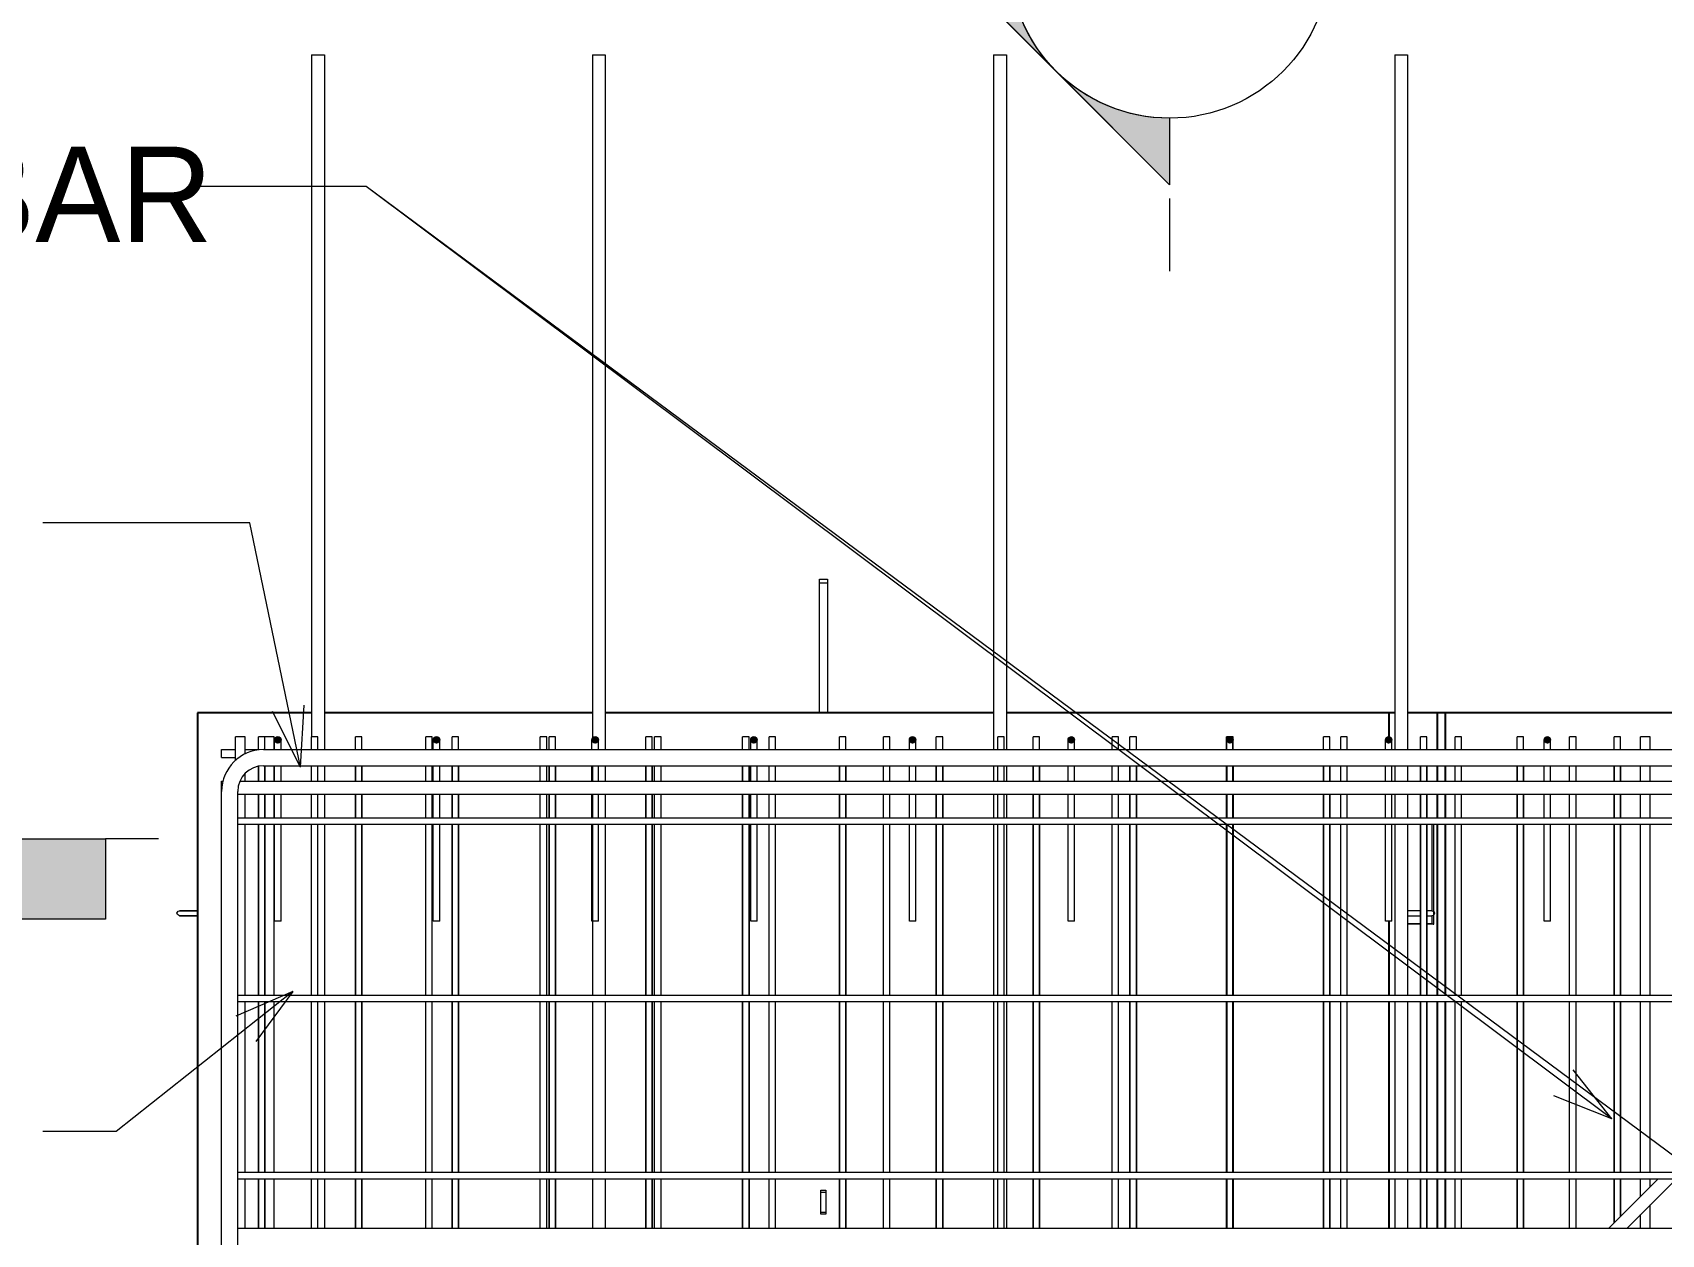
# Model space of a CAD drawing. Header units: millimetres. Extents: x 65464 to 98797, y 2255 to 31386.
# Drawn here: x 66677 to 68707, y 5549 to 7047 of the extents above; entities that cross this region are included whole.
import ezdxf

# ---------------------------------------------------------------- set-up
doc = ezdxf.new("R2010")
doc.units = ezdxf.units.MM
for name, color, linetype, lineweight in [('A-GENM', 13, 'Continuous', 18), ('A-WALL', 113, 'Continuous', 25), ('G-ANNO-SYMB', 111, 'Continuous', 9), ('S-RBAR', 171, 'Continuous', 18), ('S-RBAR-IDEN', 171, 'Continuous', 9)]:
    doc.layers.add(name, color=color, linetype=linetype, lineweight=lineweight)
doc.styles.add('Nirmala UI', font='Nirmala.ttf', dxfattribs={"height": 119.0625})

# ---------------------------------------------------------------- blocks, each defined once
blk = doc.blocks.new('loopbox down bent - Wire Loop-602462-Elevation Front')
at = {"layer": 'A-GENM'}
for p, q in [((66857.2, 3905.8), (66858, 3905.8)), ((66883, 3908.8), (66881.5, 3908.8)), ((66881.5, 3902.7), (66883, 3902.7))]:
    blk.add_line(p, q, dxfattribs=at)
at = {"layer": 'A-GENM', "flags": 128}
for points in [[(66857.3, 3905.8), (66858.7, 3908.3), (66860.3, 3908.8)], [(66860.3, 3902.7), (66857.8, 3904.1), (66857.3, 3905.8)], [(66881.5, 3908.8), (66869.6, 3908.8), (66861.6, 3908.8), (66860.3, 3908.8)], [(66860.3, 3908.8), (66864.3, 3908.8), (66874.5, 3908.8), (66881.5, 3908.8)], [(66881.5, 3902.7), (66869.6, 3902.7), (66861.6, 3902.7), (66860.3, 3902.7)], [(66860.3, 3902.7), (66864.3, 3902.7), (66874.5, 3902.7), (66881.5, 3902.7)]]:
    blk.add_lwpolyline(points, dxfattribs=at)
blk = doc.blocks.new('loopbox down bent - Wire Loop-V6-Elevation Front')
at = {"layer": 'A-GENM'}
for p, q in [((68407, 6060.3), (68391, 6060.3)), ((68421.2, 6060.3), (68415, 6060.3)), ((68421.2, 6060.7), (68421.2, 5952.7)), ((68424, 5948.8), (68424, 6060.7)), ((68421.4, 5952.8), (68421.6, 5952.8)), ((68424, 5936.3), (68424, 5948.7)), ((68391, 5937.1), (68407, 5937.1)), ((68407, 5936.3), (68391, 5936.3)), ((68415, 5937.1), (68421.2, 5937.1)), ((68421.2, 5936.3), (68415, 5936.3)), ((68421.2, 5946.8), (68421.2, 5936.3)), ((68422.8, 5936.3), (68421.2, 5936.3)), ((68421.6, 5946.7), (68421.4, 5946.7)), ((68422.8, 5936.3), (68424, 5936.3))]:
    blk.add_line(p, q, dxfattribs=at)
at = {"layer": 'A-GENM', "flags": 128}
for points in [[(68407, 5952.8), (68395.3, 5952.8), (68391, 5952.8)], [(68421.6, 5952.8), (68417.6, 5952.8), (68415, 5952.8)], [(68421.6, 5952.8), (68424.1, 5951.4), (68424.6, 5949.7)], [(68424.6, 5949.7), (68423.2, 5947.2), (68421.6, 5946.7)], [(68391, 5946.7), (68398.7, 5946.7), (68407, 5946.7)], [(68415, 5946.7), (68419.6, 5946.7), (68421.6, 5946.7)]]:
    blk.add_lwpolyline(points, dxfattribs=at)
blk = doc.blocks.new('RR spread anchor face based - RR-SA-1_4-160-614768-Elevation Front')
at = {"layer": 'A-GENM'}
for p, q in [((67660, 5602.2), (67660, 5604.7)), ((67660, 5604.7), (67666, 5604.7)), ((67666, 5604.7), (67666, 5602.2)), ((67660, 5577.2), (67660, 5602.2)), ((67660, 5602.2), (67666, 5602.2)), ((67666, 5602.2), (67666, 5577.2)), ((67660, 5574.7), (67660, 5577.2)), ((67660, 5577.2), (67666, 5577.2)), ((67666, 5574.7), (67660, 5574.7)), ((67666, 5577.2), (67666, 5574.7))]:
    blk.add_line(p, q, dxfattribs=at)
blk = doc.blocks.new('RR spread anchor face based - RR-SA-2_5-250-614728-Elevation Front')
at = {"layer": 'A-GENM'}
for p, q in [((67658, 6361.2), (67658, 6366.2)), ((67658, 6366.2), (67668, 6366.2)), ((67658, 6199.7), (67658, 6361.2)), ((67668, 6361.2), (67658, 6361.2)), ((67668, 6366.2), (67668, 6361.2)), ((67668, 6361.2), (67668, 6199.7))]:
    blk.add_line(p, q, dxfattribs=at)
blk = doc.blocks.new('Detail View - M_Section Head - Filled SHOP DWG-600895-Elevation Front')
at = {"layer": 'G-ANNO-SYMB'}
h = blk.add_hatch(color=256, dxfattribs=at)
edge = h.paths.add_edge_path()
edge.add_line((70755.3, 4802.6), (70838.2, 4802.6))
edge.add_arc((71038.2, 4802.6), 200, 180, 225)
edge.add_line((70896.8, 4661.2), (70755.3, 4802.6))
h = blk.add_hatch(color=256, dxfattribs=at)
edge = h.paths.add_edge_path()
edge.add_line((71321, 4802.6), (71179.6, 4661.2))
edge.add_arc((71038.2, 4802.6), 200, 315, 360)
edge.add_line((71238.2, 4802.6), (71321, 4802.6))
h = blk.add_hatch(color=256, dxfattribs=at)
edge = h.paths.add_edge_path()
edge.add_line((71038.2, 4519.8), (70896.8, 4661.2))
edge.add_arc((71038.2, 4802.6), 200, 225, 270)
edge.add_line((71038.2, 4602.6), (71038.2, 4519.8))
h = blk.add_hatch(color=256, dxfattribs=at)
edge = h.paths.add_edge_path()
edge.add_line((71038.2, 4519.8), (71038.2, 4602.6))
edge.add_arc((71038.2, 4802.6), 200, 270, 315)
edge.add_line((71179.6, 4661.2), (71038.2, 4519.8))
for p, q in [((71038.2, 4519.8), (70755.3, 4802.6)), ((70838.2, 4802.6), (70755.3, 4802.6)), ((70755.3, 4802.6), (70896.8, 4661.2)), ((70838.2, 4802.6), (70755.3, 4802.6)), ((71038.2, 4519.8), (71321, 4802.6)), ((71179.6, 4661.2), (71321, 4802.6)), ((71238.2, 4802.6), (71321, 4802.6)), ((71321, 4802.6), (71238.2, 4802.6)), ((70896.8, 4661.2), (71038.2, 4519.8)), ((71038.2, 4519.8), (71179.6, 4661.2)), ((71038.2, 4602.6), (71038.2, 4519.8)), ((71038.2, 4519.8), (71038.2, 4602.6))]:
    blk.add_line(p, q, dxfattribs=at)
for start, end in [(360, 180), (180, 360), (180, 225), (315, 0), (225, 270), (270, 315)]:
    blk.add_arc((71038.2, 4802.6), 200, start, end, dxfattribs=at)
blk = doc.blocks.new('Detail View - M_Section Tail - Filled Horizontal-14034-Elevation Front')
at = {"layer": 'G-ANNO-SYMB'}
blk.add_hatch(color=256, dxfattribs=at).paths.add_polyline_path([(66768.1, 4702.6), (66768.1, 4802.6), (66318.1, 4802.6), (66318.1, 4702.6)])
for p, q in [((66318.1, 4702.6), (66318.1, 4802.6)), ((66318.1, 4802.6), (66768.1, 4802.6)), ((66768.1, 4802.6), (66768.1, 4702.6)), ((66768.1, 4702.6), (66318.1, 4702.6))]:
    blk.add_line(p, q, dxfattribs=at)

msp = doc.modelspace()

# ---------------------------------------------------------------- hatches: boundary and pattern name
at = {"layer": 'S-RBAR'}
h = msp.add_hatch(color=256, dxfattribs=at)
edge = h.paths.add_edge_path()
edge.add_arc((66983.04259, 6165.75), 4, 0, 360)
for points in [[(66983.04259, 6161.75), (66987.04259, 6165.75), (66983.04259, 6169.75), (66979.04259, 6165.75)], [(67180.82036, 6161.75), (67184.82036, 6165.75), (67180.82036, 6169.75), (67176.82036, 6165.75)], [(67378.59814, 6161.75), (67382.59814, 6165.75), (67378.59814, 6169.75), (67374.59814, 6165.75)], [(67576.37592, 6161.75), (67580.37592, 6165.75), (67576.37592, 6169.75), (67572.37592, 6165.75)], [(67774.1537, 6161.75), (67778.1537, 6165.75), (67774.1537, 6169.75), (67770.1537, 6165.75)], [(67971.93147, 6161.75), (67975.93147, 6165.75), (67971.93147, 6169.75), (67968.00062, 6165.68086)], [(68169.70925, 6161.75), (68173.70925, 6165.75), (68169.70925, 6169.75), (68165.70925, 6165.75)], [(68367.48703, 6161.75), (68371.48703, 6165.75), (68367.48703, 6169.75), (68363.48703, 6165.75), (68364.24638, 6164.99065)], [(68565.26481, 6161.75), (68569.26481, 6165.75), (68565.26481, 6169.75), (68561.26481, 6165.75)]]:
    msp.add_hatch(color=256, dxfattribs=at).paths.add_polyline_path(points)
h = msp.add_hatch(color=256, dxfattribs=at)
edge = h.paths.add_edge_path()
edge.add_arc((67180.82036, 6165.75), 4, 0, 360)
h = msp.add_hatch(color=256, dxfattribs=at)
edge = h.paths.add_edge_path()
edge.add_arc((67378.59814, 6165.75), 4, 0, 360)
h = msp.add_hatch(color=256, dxfattribs=at)
edge = h.paths.add_edge_path()
edge.add_arc((67576.37592, 6165.75), 4, 0, 360)
h = msp.add_hatch(color=256, dxfattribs=at)
edge = h.paths.add_edge_path()
edge.add_arc((67774.1537, 6165.75), 4, 0, 360)
h = msp.add_hatch(color=256, dxfattribs=at)
edge = h.paths.add_edge_path()
edge.add_arc((67971.93147, 6165.75), 4, 0, 360)
h = msp.add_hatch(color=256, dxfattribs=at)
edge = h.paths.add_edge_path()
edge.add_arc((68169.70925, 6165.75), 4, 0, 360)
h = msp.add_hatch(color=256, dxfattribs=at)
edge = h.paths.add_edge_path()
edge.add_arc((68367.48703, 6165.75), 4, 0, 360)
h = msp.add_hatch(color=256, dxfattribs=at)
edge = h.paths.add_edge_path()
edge.add_arc((68565.26481, 6165.75), 4, 0, 360)

# ---------------------------------------------------------------- linework, layer by layer
at = {"layer": 'A-WALL'}
for p, q in [((66883.04259, 6199.75), (66883.04259, 3269.75)), ((67025.04259, 6199.75), (66883.04259, 6199.75)), ((67375.04259, 6199.75), (67041.04259, 6199.75)), ((67875.04259, 6199.75), (67391.04259, 6199.75)), ((68375.04259, 6199.75), (67891.04259, 6199.75)), ((68368.04259, 6169.67686), (68368.04259, 6199.75)), ((68725.04259, 6199.75), (68391.04259, 6199.75)), ((68428.04259, 6199.75), (68428.04259, 6153.75)), ((68438.04259, 6199.75), (68438.04259, 6153.75)), ((68428.04259, 6133.75), (68428.04259, 6114.25)), ((68438.04259, 6133.75), (68438.04259, 6114.25)), ((68428.04259, 6098.25), (68428.04259, 6068.71069)), ((68438.04259, 6098.25), (68438.04259, 6068.71069)), ((68428.04259, 6060.71069), (68428.04259, 5847.83191)), ((68438.04259, 6060.71069), (68438.04259, 5847.83191)), ((68368.04259, 5847.83191), (68368.04259, 5939.75)), ((68368.04259, 5626.95312), (68368.04259, 5839.83191)), ((68428.04259, 5839.83191), (68428.04259, 5626.95312)), ((68438.04259, 5839.83191), (68438.04259, 5626.95312)), ((68368.04259, 5557.5), (68368.04259, 5618.95312)), ((68428.04259, 5618.95312), (68428.04259, 5557.5)), ((68438.04259, 5618.95312), (68438.04259, 5557.5))]:
    msp.add_line(p, q, dxfattribs=at)
at = {"layer": 'G-ANNO-SYMB'}
for p, q in [((68094.5361, 6840.73991), (68094.5361, 6749.90776)), ((66834.30748, 6042.6056), (66768.09672, 6042.6056))]:
    msp.add_line(p, q, dxfattribs=at)
at = {"layer": 'S-RBAR'}
for p, q in [((67025.04259, 7019.75), (67025.04259, 6169.75)), ((67025.04259, 7019.75), (67041.04259, 7019.75)), ((67041.04259, 7019.75), (67041.04259, 6153.75)), ((67375.04259, 7019.75), (67375.04259, 6167.52921)), ((67375.04259, 7019.75), (67391.04259, 7019.75)), ((67391.04259, 7019.75), (67391.04259, 6153.75)), ((67875.04259, 7019.75), (67875.04259, 6153.75)), ((67875.04259, 7019.75), (67891.04259, 7019.75)), ((67891.04259, 7019.75), (67891.04259, 6153.75)), ((68375.04259, 7019.75), (68375.04259, 6153.75)), ((68375.04259, 7019.75), (68391.04259, 7019.75)), ((68391.04259, 7019.75), (68391.04259, 6153.75)), ((66913.04259, 6153.75), (66930.25559, 6153.75)), ((66913.04259, 6143.75), (66913.04259, 6153.75)), ((66942.25559, 6169.75), (66930.25559, 6169.75)), ((66930.25559, 6140.04082), (66930.25559, 6169.75)), ((66942.25559, 6148.11419), (66942.25559, 6169.75)), ((66942.25559, 6153.75), (66959.04259, 6153.75)), ((66967.04259, 6169.75), (66959.04259, 6169.75)), ((66959.04259, 6152.96009), (66959.04259, 6169.75)), ((66965.04259, 6153.75), (70561.04259, 6153.75)), ((66978.50559, 6169.75), (66967.04259, 6169.75)), ((66967.04259, 6153.75), (66967.04259, 6169.75)), ((66978.50559, 6153.75), (66978.50559, 6169.75)), ((66983.04259, 6169.75), (66979.04259, 6165.75)), ((66979.04259, 6154.34631), (66979.04259, 6165.75)), ((66979.04259, 6165.75), (66983.04259, 6161.75)), ((66987.04259, 6165.75), (66983.04259, 6169.75)), ((66983.04259, 6161.75), (66987.04259, 6165.75)), ((66987.04259, 6154.34631), (66987.04259, 6165.75)), ((67033.04742, 6169.75), (67025.04742, 6169.75)), ((67025.04742, 6153.75), (67025.04742, 6169.75)), ((67033.04742, 6153.75), (67033.04742, 6169.75)), ((67087.70925, 6169.75), (67079.70925, 6169.75)), ((67079.70925, 6153.75), (67079.70925, 6169.75)), ((67087.70925, 6153.75), (67087.70925, 6169.75)), ((67175.59048, 6169.75), (67167.59048, 6169.75)), ((67167.59048, 6153.75), (67167.59048, 6169.75)), ((67175.59048, 6153.75), (67175.59048, 6169.75)), ((67180.82036, 6169.75), (67176.82036, 6165.75)), ((67176.82036, 6154.34631), (67176.82036, 6165.75)), ((67176.82036, 6165.75), (67180.82036, 6161.75)), ((67184.82036, 6165.75), (67180.82036, 6169.75)), ((67180.82036, 6161.75), (67184.82036, 6165.75)), ((67184.82036, 6154.34631), (67184.82036, 6165.75)), ((67208.37592, 6169.75), (67200.37592, 6169.75)), ((67200.37592, 6153.75), (67200.37592, 6169.75)), ((67208.37592, 6153.75), (67208.37592, 6169.75)), ((67318.13353, 6169.75), (67310.13353, 6169.75)), ((67310.13353, 6153.75), (67310.13353, 6169.75)), ((67318.13353, 6153.75), (67318.13353, 6169.75)), ((67329.04259, 6169.75), (67321.04259, 6169.75)), ((67321.04259, 6153.75), (67321.04259, 6169.75)), ((67329.04259, 6153.75), (67329.04259, 6169.75)), ((67378.59814, 6169.75), (67374.59814, 6165.75)), ((67374.59814, 6154.34631), (67374.59814, 6165.75)), ((67374.59814, 6165.75), (67378.59814, 6161.75)), ((67375.04259, 6166.74471), (67375.04259, 6165.66864)), ((67382.59814, 6165.75), (67378.59814, 6169.75)), ((67378.59814, 6161.75), (67382.59814, 6165.75)), ((67382.59814, 6154.34631), (67382.59814, 6165.75)), ((67449.70925, 6169.75), (67441.70925, 6169.75)), ((67441.70925, 6153.75), (67441.70925, 6169.75)), ((67449.70925, 6153.75), (67449.70925, 6169.75)), ((67460.67659, 6169.75), (67452.67659, 6169.75)), ((67452.67659, 6153.75), (67452.67659, 6169.75)), ((67460.67659, 6153.75), (67460.67659, 6169.75)), ((67570.37592, 6169.75), (67562.37592, 6169.75)), ((67562.37592, 6153.75), (67562.37592, 6169.75)), ((67570.37592, 6153.75), (67570.37592, 6169.75)), ((67576.37592, 6169.75), (67572.37592, 6165.75)), ((67572.37592, 6154.34631), (67572.37592, 6165.75)), ((67572.37592, 6165.75), (67576.37592, 6161.75)), ((67580.37592, 6165.75), (67576.37592, 6169.75)), ((67576.37592, 6161.75), (67580.37592, 6165.75)), ((67580.37592, 6154.34631), (67580.37592, 6165.75)), ((67603.21964, 6169.75), (67595.21964, 6169.75)), ((67595.21964, 6153.75), (67595.21964, 6169.75)), ((67603.21964, 6153.75), (67603.21964, 6169.75)), ((67691.04259, 6169.75), (67683.04259, 6169.75)), ((67683.04259, 6153.75), (67683.04259, 6169.75)), ((67691.04259, 6153.75), (67691.04259, 6169.75)), ((67745.76269, 6169.75), (67737.76269, 6169.75)), ((67737.76269, 6153.75), (67737.76269, 6169.75)), ((67745.76269, 6153.75), (67745.76269, 6169.75)), ((67774.1537, 6169.75), (67770.1537, 6165.75)), ((67770.1537, 6154.34631), (67770.1537, 6165.75)), ((67770.1537, 6165.75), (67774.1537, 6161.75)), ((67778.1537, 6165.75), (67774.1537, 6169.75)), ((67774.1537, 6161.75), (67778.1537, 6165.75)), ((67778.1537, 6154.34631), (67778.1537, 6165.75)), ((67811.70925, 6169.75), (67803.70925, 6169.75)), ((67803.70925, 6153.75), (67803.70925, 6169.75)), ((67811.70925, 6153.75), (67811.70925, 6169.75)), ((67888.30575, 6169.75), (67880.30575, 6169.75)), ((67880.30575, 6153.75), (67880.30575, 6169.75)), ((67888.30575, 6153.75), (67888.30575, 6169.75)), ((67932.37592, 6169.75), (67924.37592, 6169.75)), ((67924.37592, 6153.75), (67924.37592, 6169.75)), ((67932.37592, 6153.75), (67932.37592, 6169.75)), ((67967.93147, 6154.34631), (67967.93147, 6165.75)), ((67971.93147, 6169.75), (67968.00062, 6165.68086)), ((67968.00062, 6165.68086), (67971.93147, 6161.75)), ((67975.93147, 6165.75), (67971.93147, 6169.75)), ((67971.93147, 6161.75), (67975.93147, 6165.75)), ((67975.93147, 6154.34631), (67975.93147, 6165.75)), ((68030.8488, 6169.75), (68022.8488, 6169.75)), ((68022.8488, 6153.75), (68022.8488, 6169.75)), ((68030.8488, 6153.75), (68030.8488, 6169.75)), ((68053.04259, 6169.75), (68045.04259, 6169.75)), ((68045.04259, 6153.75), (68045.04259, 6169.75)), ((68053.04259, 6153.75), (68053.04259, 6169.75)), ((68173.39185, 6169.75), (68165.39185, 6169.75)), ((68165.39185, 6153.75), (68165.39185, 6169.75)), ((68169.70925, 6169.75), (68165.70925, 6165.75)), ((68173.70925, 6169.75), (68165.70925, 6169.75)), ((68165.70925, 6153.75), (68165.70925, 6169.75)), ((68165.70925, 6165.75), (68169.70925, 6161.75)), ((68173.70925, 6165.75), (68169.70925, 6169.75)), ((68169.70925, 6161.75), (68173.70925, 6165.75)), ((68173.39185, 6153.75), (68173.39185, 6169.75)), ((68173.70925, 6153.75), (68173.70925, 6169.75)), ((68294.37592, 6169.75), (68286.37592, 6169.75)), ((68286.37592, 6153.75), (68286.37592, 6169.75)), ((68294.37592, 6153.75), (68294.37592, 6169.75)), ((68315.93491, 6169.75), (68307.93491, 6169.75)), ((68307.93491, 6153.75), (68307.93491, 6169.75)), ((68315.93491, 6153.75), (68315.93491, 6169.75)), ((68367.48703, 6169.75), (68363.48703, 6165.75)), ((68363.48703, 6154.34631), (68363.48703, 6165.75)), ((68363.48703, 6165.75), (68364.24638, 6164.99065)), ((68364.24638, 6164.99065), (68367.48703, 6161.75)), ((68371.48703, 6165.75), (68367.48703, 6169.75)), ((68367.48703, 6161.75), (68371.48703, 6165.75)), ((68371.48703, 6154.34631), (68371.48703, 6165.75)), ((68415.04259, 6169.75), (68407.04259, 6169.75)), ((68407.04259, 6153.75), (68407.04259, 6169.75)), ((68415.04259, 6153.75), (68415.04259, 6169.75)), ((68458.47796, 6169.75), (68450.47796, 6169.75)), ((68450.47796, 6153.75), (68450.47796, 6169.75)), ((68458.47796, 6153.75), (68458.47796, 6169.75)), ((68535.70925, 6169.75), (68527.70925, 6169.75)), ((68527.70925, 6153.75), (68527.70925, 6169.75)), ((68535.70925, 6153.75), (68535.70925, 6169.75)), ((68565.26481, 6169.75), (68561.26481, 6165.75)), ((68561.26481, 6154.34631), (68561.26481, 6165.75)), ((68561.26481, 6165.75), (68565.26481, 6161.75)), ((68569.26481, 6165.75), (68565.26481, 6169.75)), ((68565.26481, 6161.75), (68569.26481, 6165.75)), ((68569.26481, 6154.34631), (68569.26481, 6165.75)), ((68601.02102, 6169.75), (68593.02102, 6169.75)), ((68593.02102, 6153.75), (68593.02102, 6169.75)), ((68601.02102, 6153.75), (68601.02102, 6169.75)), ((68656.37592, 6169.75), (68648.37592, 6169.75)), ((68648.37592, 6153.75), (68648.37592, 6169.75)), ((68656.37592, 6153.75), (68656.37592, 6169.75)), ((68693.32958, 6169.75), (68681.32958, 6169.75)), ((68681.32958, 6153.75), (68681.32958, 6169.75)), ((68693.32958, 6153.75), (68693.32958, 6169.75)), ((66913.04259, 6143.75), (66930.25559, 6143.75)), ((66959.04259, 6132.96009), (66959.04259, 6114.25)), ((66959.04259, 6114.25), (66959.04259, 6132.96009)), ((66965.04259, 6133.75), (70561.04259, 6133.75)), ((66967.04259, 6133.75), (66967.04259, 6114.25)), ((66967.04259, 6114.25), (66967.04259, 6133.75)), ((66978.50559, 6114.25), (66978.50559, 6133.75)), ((66979.04259, 6114.25), (66979.04259, 6133.75)), ((66987.04259, 6114.25), (66987.04259, 6133.75)), ((67025.04742, 6114.25), (67025.04742, 6133.75)), ((67033.04742, 6114.25), (67033.04742, 6133.75)), ((67041.04259, 6133.75), (67041.04259, 6114.25)), ((67079.70925, 6133.75), (67079.70925, 6114.25)), ((67079.70925, 6114.25), (67079.70925, 6133.75)), ((67087.70925, 6133.75), (67087.70925, 6114.25)), ((67087.70925, 6114.25), (67087.70925, 6133.75)), ((67167.59048, 6114.25), (67167.59048, 6133.75)), ((67175.59048, 6114.25), (67175.59048, 6133.75)), ((67176.82036, 6114.25), (67176.82036, 6133.75)), ((67184.82036, 6114.25), (67184.82036, 6133.75)), ((67200.37592, 6133.75), (67200.37592, 6114.25)), ((67200.37592, 6114.25), (67200.37592, 6133.75)), ((67208.37592, 6133.75), (67208.37592, 6114.25)), ((67208.37592, 6114.25), (67208.37592, 6133.75)), ((67310.13353, 6114.25), (67310.13353, 6133.75)), ((67318.13353, 6114.25), (67318.13353, 6133.75)), ((67321.04259, 6133.75), (67321.04259, 6114.25)), ((67321.04259, 6114.25), (67321.04259, 6133.75)), ((67329.04259, 6133.75), (67329.04259, 6114.25)), ((67329.04259, 6114.25), (67329.04259, 6133.75)), ((67374.59814, 6114.25), (67374.59814, 6133.75)), ((67375.04259, 6133.75), (67375.04259, 6114.25)), ((67382.59814, 6114.25), (67382.59814, 6133.75)), ((67391.04259, 6133.75), (67391.04259, 6114.25)), ((67441.70925, 6133.75), (67441.70925, 6114.25)), ((67441.70925, 6114.25), (67441.70925, 6133.75)), ((67449.70925, 6133.75), (67449.70925, 6114.25)), ((67449.70925, 6114.25), (67449.70925, 6133.75)), ((67452.67659, 6114.25), (67452.67659, 6133.75)), ((67460.67659, 6114.25), (67460.67659, 6133.75)), ((67562.37592, 6133.75), (67562.37592, 6114.25)), ((67562.37592, 6114.25), (67562.37592, 6133.75)), ((67570.37592, 6133.75), (67570.37592, 6114.25)), ((67570.37592, 6114.25), (67570.37592, 6133.75)), ((67572.37592, 6114.25), (67572.37592, 6133.75)), ((67580.37592, 6114.25), (67580.37592, 6133.75)), ((67595.21964, 6114.25), (67595.21964, 6133.75)), ((67603.21964, 6114.25), (67603.21964, 6133.75)), ((67683.04259, 6133.75), (67683.04259, 6114.25)), ((67683.04259, 6114.25), (67683.04259, 6133.75)), ((67691.04259, 6133.75), (67691.04259, 6114.25)), ((67691.04259, 6114.25), (67691.04259, 6133.75)), ((67737.76269, 6114.25), (67737.76269, 6133.75)), ((67745.76269, 6114.25), (67745.76269, 6133.75)), ((67770.1537, 6114.25), (67770.1537, 6133.75)), ((67778.1537, 6114.25), (67778.1537, 6133.75)), ((67803.70925, 6133.75), (67803.70925, 6114.25)), ((67803.70925, 6114.25), (67803.70925, 6133.75)), ((67811.70925, 6133.75), (67811.70925, 6114.25)), ((67811.70925, 6114.25), (67811.70925, 6133.75)), ((67875.04259, 6133.75), (67875.04259, 6114.25)), ((67880.30575, 6114.25), (67880.30575, 6133.75)), ((67888.30575, 6114.25), (67888.30575, 6133.75)), ((67891.04259, 6133.75), (67891.04259, 6114.25)), ((67924.37592, 6133.75), (67924.37592, 6114.25)), ((67924.37592, 6114.25), (67924.37592, 6133.75)), ((67932.37592, 6133.75), (67932.37592, 6114.25)), ((67932.37592, 6114.25), (67932.37592, 6133.75)), ((67967.93147, 6114.25), (67967.93147, 6133.75)), ((67975.93147, 6114.25), (67975.93147, 6133.75)), ((68022.8488, 6114.25), (68022.8488, 6133.75)), ((68030.8488, 6114.25), (68030.8488, 6133.75)), ((68045.04259, 6133.75), (68045.04259, 6114.25)), ((68045.04259, 6114.25), (68045.04259, 6133.75)), ((68053.04259, 6133.75), (68053.04259, 6114.25)), ((68053.04259, 6114.25), (68053.04259, 6133.75)), ((68165.39185, 6114.25), (68165.39185, 6133.75)), ((68165.70925, 6133.75), (68165.70925, 6114.25)), ((68165.70925, 6114.25), (68165.70925, 6133.75)), ((68173.39185, 6114.25), (68173.39185, 6133.75)), ((68173.70925, 6133.75), (68173.70925, 6114.25)), ((68173.70925, 6114.25), (68173.70925, 6133.75)), ((68286.37592, 6133.75), (68286.37592, 6114.25)), ((68286.37592, 6114.25), (68286.37592, 6133.75)), ((68294.37592, 6133.75), (68294.37592, 6114.25)), ((68294.37592, 6114.25), (68294.37592, 6133.75)), ((68307.93491, 6114.25), (68307.93491, 6133.75)), ((68315.93491, 6114.25), (68315.93491, 6133.75)), ((68363.48703, 6114.25), (68363.48703, 6133.75)), ((68371.48703, 6114.25), (68371.48703, 6133.75)), ((68375.04259, 6133.75), (68375.04259, 6114.25)), ((68391.04259, 6133.75), (68391.04259, 6114.25)), ((68407.04259, 6133.75), (68407.04259, 6114.25)), ((68407.04259, 6114.25), (68407.04259, 6133.75)), ((68415.04259, 6133.75), (68415.04259, 6114.25)), ((68415.04259, 6114.25), (68415.04259, 6133.75)), ((68450.47796, 6114.25), (68450.47796, 6133.75)), ((68458.47796, 6114.25), (68458.47796, 6133.75)), ((68527.70925, 6133.75), (68527.70925, 6114.25)), ((68527.70925, 6114.25), (68527.70925, 6133.75)), ((68535.70925, 6133.75), (68535.70925, 6114.25)), ((68535.70925, 6114.25), (68535.70925, 6133.75)), ((68561.26481, 6114.25), (68561.26481, 6133.75)), ((68569.26481, 6114.25), (68569.26481, 6133.75)), ((68593.02102, 6114.25), (68593.02102, 6133.75)), ((68601.02102, 6114.25), (68601.02102, 6133.75)), ((68648.37592, 6133.75), (68648.37592, 6114.25)), ((68648.37592, 6114.25), (68648.37592, 6133.75)), ((68656.37592, 6133.75), (68656.37592, 6114.25)), ((68656.37592, 6114.25), (68656.37592, 6133.75)), ((68681.32958, 6114.25), (68681.32958, 6133.75)), ((68693.32958, 6114.25), (68693.32958, 6133.75)), ((66913.04259, 6114.25), (66914.68824, 6114.25)), ((66913.04259, 6101.75), (66913.04259, 6114.25)), ((66935.88003, 6114.25), (70590.20515, 6114.25)), ((66942.25559, 6114.25), (66942.25559, 6124.16945)), ((66913.04259, 5353.75), (66913.04259, 6101.75)), ((66933.04259, 5353.75), (66933.04259, 6101.75)), ((66933.04259, 6098.25), (70593.04259, 6098.25)), ((66942.25559, 6068.71069), (66942.25559, 6098.25)), ((66959.04259, 6098.25), (66959.04259, 6068.71069)), ((66959.04259, 6068.71069), (66959.04259, 6098.25)), ((66967.04259, 6098.25), (66967.04259, 6068.71069)), ((66967.04259, 6068.71069), (66967.04259, 6098.25)), ((66978.50559, 6068.71069), (66978.50559, 6098.25)), ((66979.04259, 6068.71069), (66979.04259, 6098.25)), ((66987.04259, 6068.71069), (66987.04259, 6098.25)), ((67025.04742, 6068.71069), (67025.04742, 6098.25)), ((67033.04742, 6068.71069), (67033.04742, 6098.25)), ((67041.04259, 6098.25), (67041.04259, 6068.71069)), ((67079.70925, 6098.25), (67079.70925, 6068.71069)), ((67079.70925, 6068.71069), (67079.70925, 6098.25)), ((67087.70925, 6098.25), (67087.70925, 6068.71069)), ((67087.70925, 6068.71069), (67087.70925, 6098.25)), ((67167.59048, 6068.71069), (67167.59048, 6098.25)), ((67175.59048, 6068.71069), (67175.59048, 6098.25)), ((67176.82036, 6068.71069), (67176.82036, 6098.25)), ((67184.82036, 6068.71069), (67184.82036, 6098.25)), ((67200.37592, 6098.25), (67200.37592, 6068.71069)), ((67200.37592, 6068.71069), (67200.37592, 6098.25)), ((67208.37592, 6098.25), (67208.37592, 6068.71069)), ((67208.37592, 6068.71069), (67208.37592, 6098.25)), ((67310.13353, 6068.71069), (67310.13353, 6098.25)), ((67318.13353, 6068.71069), (67318.13353, 6098.25)), ((67321.04259, 6098.25), (67321.04259, 6068.71069)), ((67321.04259, 6068.71069), (67321.04259, 6098.25)), ((67329.04259, 6098.25), (67329.04259, 6068.71069)), ((67329.04259, 6068.71069), (67329.04259, 6098.25)), ((67374.59814, 6068.71069), (67374.59814, 6098.25)), ((67375.04259, 6098.25), (67375.04259, 6068.71069)), ((67382.59814, 6068.71069), (67382.59814, 6098.25)), ((67391.04259, 6098.25), (67391.04259, 6068.71069)), ((67441.70925, 6098.25), (67441.70925, 6068.71069)), ((67441.70925, 6068.71069), (67441.70925, 6098.25)), ((67449.70925, 6098.25), (67449.70925, 6068.71069)), ((67449.70925, 6068.71069), (67449.70925, 6098.25)), ((67452.67659, 6068.71069), (67452.67659, 6098.25)), ((67460.67659, 6068.71069), (67460.67659, 6098.25)), ((67562.37592, 6098.25), (67562.37592, 6068.71069)), ((67562.37592, 6068.71069), (67562.37592, 6098.25)), ((67570.37592, 6098.25), (67570.37592, 6068.71069)), ((67570.37592, 6068.71069), (67570.37592, 6098.25)), ((67572.37592, 6068.71069), (67572.37592, 6098.25)), ((67580.37592, 6068.71069), (67580.37592, 6098.25)), ((67595.21964, 6068.71069), (67595.21964, 6098.25)), ((67603.21964, 6068.71069), (67603.21964, 6098.25)), ((67683.04259, 6098.25), (67683.04259, 6068.71069)), ((67683.04259, 6068.71069), (67683.04259, 6098.25)), ((67691.04259, 6098.25), (67691.04259, 6068.71069)), ((67691.04259, 6068.71069), (67691.04259, 6098.25)), ((67737.76269, 6068.71069), (67737.76269, 6098.25)), ((67745.76269, 6068.71069), (67745.76269, 6098.25)), ((67770.1537, 6068.71069), (67770.1537, 6098.25)), ((67778.1537, 6068.71069), (67778.1537, 6098.25)), ((67803.70925, 6098.25), (67803.70925, 6068.71069)), ((67803.70925, 6068.71069), (67803.70925, 6098.25)), ((67811.70925, 6098.25), (67811.70925, 6068.71069)), ((67811.70925, 6068.71069), (67811.70925, 6098.25)), ((67875.04259, 6098.25), (67875.04259, 6068.71069)), ((67880.30575, 6068.71069), (67880.30575, 6098.25)), ((67888.30575, 6068.71069), (67888.30575, 6098.25)), ((67891.04259, 6098.25), (67891.04259, 6068.71069)), ((67924.37592, 6098.25), (67924.37592, 6068.71069)), ((67924.37592, 6068.71069), (67924.37592, 6098.25)), ((67932.37592, 6098.25), (67932.37592, 6068.71069)), ((67932.37592, 6068.71069), (67932.37592, 6098.25)), ((67967.93147, 6068.71069), (67967.93147, 6098.25)), ((67975.93147, 6068.71069), (67975.93147, 6098.25)), ((68022.8488, 6068.71069), (68022.8488, 6098.25)), ((68030.8488, 6068.71069), (68030.8488, 6098.25)), ((68045.04259, 6098.25), (68045.04259, 6068.71069)), ((68045.04259, 6068.71069), (68045.04259, 6098.25)), ((68053.04259, 6098.25), (68053.04259, 6068.71069)), ((68053.04259, 6068.71069), (68053.04259, 6098.25)), ((68165.39185, 6068.71069), (68165.39185, 6098.25)), ((68165.70925, 6098.25), (68165.70925, 6068.71069)), ((68165.70925, 6068.71069), (68165.70925, 6098.25)), ((68173.39185, 6068.71069), (68173.39185, 6098.25)), ((68173.70925, 6098.25), (68173.70925, 6068.71069)), ((68173.70925, 6068.71069), (68173.70925, 6098.25)), ((68286.37592, 6098.25), (68286.37592, 6068.71069)), ((68286.37592, 6068.71069), (68286.37592, 6098.25)), ((68294.37592, 6098.25), (68294.37592, 6068.71069)), ((68294.37592, 6068.71069), (68294.37592, 6098.25)), ((68307.93491, 6068.71069), (68307.93491, 6098.25)), ((68315.93491, 6068.71069), (68315.93491, 6098.25)), ((68363.48703, 6068.71069), (68363.48703, 6098.25)), ((68371.48703, 6068.71069), (68371.48703, 6098.25)), ((68375.04259, 6098.25), (68375.04259, 6068.71069)), ((68391.04259, 6098.25), (68391.04259, 6068.71069)), ((68407.04259, 6098.25), (68407.04259, 6068.71069)), ((68407.04259, 6068.71069), (68407.04259, 6098.25)), ((68415.04259, 6098.25), (68415.04259, 6068.71069)), ((68415.04259, 6068.71069), (68415.04259, 6098.25)), ((68450.47796, 6068.71069), (68450.47796, 6098.25)), ((68458.47796, 6068.71069), (68458.47796, 6098.25)), ((68527.70925, 6098.25), (68527.70925, 6068.71069)), ((68527.70925, 6068.71069), (68527.70925, 6098.25)), ((68535.70925, 6098.25), (68535.70925, 6068.71069)), ((68535.70925, 6068.71069), (68535.70925, 6098.25)), ((68561.26481, 6068.71069), (68561.26481, 6098.25)), ((68569.26481, 6068.71069), (68569.26481, 6098.25)), ((68593.02102, 6068.71069), (68593.02102, 6098.25)), ((68601.02102, 6068.71069), (68601.02102, 6098.25)), ((68648.37592, 6098.25), (68648.37592, 6068.71069)), ((68648.37592, 6068.71069), (68648.37592, 6098.25)), ((68656.37592, 6098.25), (68656.37592, 6068.71069)), ((68656.37592, 6068.71069), (68656.37592, 6098.25)), ((68681.32958, 6068.71069), (68681.32958, 6098.25)), ((68693.32958, 6068.71069), (68693.32958, 6098.25)), ((66933.04259, 6068.71069), (70593.04259, 6068.71069)), ((66933.04259, 6060.71069), (70593.04259, 6060.71069)), ((66942.25559, 5847.83191), (66942.25559, 6060.71069)), ((66959.04259, 6060.71069), (66959.04259, 5847.83191)), ((66959.04259, 5847.83191), (66959.04259, 6060.71069)), ((66967.04259, 6060.71069), (66967.04259, 5847.83191)), ((66967.04259, 5847.83191), (66967.04259, 6060.71069)), ((66978.50559, 5847.83191), (66978.50559, 6060.71069)), ((66979.04259, 5939.75), (66979.04259, 6060.71069)), ((66987.04259, 5939.75), (66987.04259, 6060.71069)), ((67025.04742, 5847.83191), (67025.04742, 6060.71069)), ((67033.04742, 5847.83191), (67033.04742, 6060.71069)), ((67041.04259, 6060.71069), (67041.04259, 5847.83191)), ((67079.70925, 6060.71069), (67079.70925, 5847.83191)), ((67079.70925, 5847.83191), (67079.70925, 6060.71069)), ((67087.70925, 6060.71069), (67087.70925, 5847.83191)), ((67087.70925, 5847.83191), (67087.70925, 6060.71069)), ((67167.59048, 5847.83191), (67167.59048, 6060.71069)), ((67175.59048, 5847.83191), (67175.59048, 6060.71069)), ((67176.82036, 5939.75), (67176.82036, 6060.71069)), ((67184.82036, 5939.75), (67184.82036, 6060.71069)), ((67200.37592, 6060.71069), (67200.37592, 5847.83191)), ((67200.37592, 5847.83191), (67200.37592, 6060.71069)), ((67208.37592, 6060.71069), (67208.37592, 5847.83191)), ((67208.37592, 5847.83191), (67208.37592, 6060.71069)), ((67310.13353, 5847.83191), (67310.13353, 6060.71069)), ((67318.13353, 5847.83191), (67318.13353, 6060.71069)), ((67321.04259, 6060.71069), (67321.04259, 5847.83191)), ((67321.04259, 5847.83191), (67321.04259, 6060.71069)), ((67329.04259, 6060.71069), (67329.04259, 5847.83191)), ((67329.04259, 5847.83191), (67329.04259, 6060.71069)), ((67374.59814, 5939.75), (67374.59814, 6060.71069)), ((67375.04259, 6060.71069), (67375.04259, 5847.83191)), ((67382.59814, 5939.75), (67382.59814, 6060.71069)), ((67391.04259, 6060.71069), (67391.04259, 5847.83191)), ((67441.70925, 6060.71069), (67441.70925, 5847.83191)), ((67441.70925, 5847.83191), (67441.70925, 6060.71069)), ((67449.70925, 6060.71069), (67449.70925, 5847.83191)), ((67449.70925, 5847.83191), (67449.70925, 6060.71069)), ((67452.67659, 5847.83191), (67452.67659, 6060.71069)), ((67460.67659, 5847.83191), (67460.67659, 6060.71069)), ((67562.37592, 6060.71069), (67562.37592, 5847.83191)), ((67562.37592, 5847.83191), (67562.37592, 6060.71069)), ((67570.37592, 6060.71069), (67570.37592, 5847.83191)), ((67570.37592, 5847.83191), (67570.37592, 6060.71069)), ((67572.37592, 5939.75), (67572.37592, 6060.71069)), ((67580.37592, 5939.75), (67580.37592, 6060.71069)), ((67595.21964, 5847.83191), (67595.21964, 6060.71069)), ((67603.21964, 5847.83191), (67603.21964, 6060.71069)), ((67683.04259, 6060.71069), (67683.04259, 5847.83191)), ((67683.04259, 5847.83191), (67683.04259, 6060.71069)), ((67691.04259, 6060.71069), (67691.04259, 5847.83191)), ((67691.04259, 5847.83191), (67691.04259, 6060.71069)), ((67737.76269, 5847.83191), (67737.76269, 6060.71069)), ((67745.76269, 5847.83191), (67745.76269, 6060.71069)), ((67770.1537, 5939.75), (67770.1537, 6060.71069)), ((67778.1537, 5939.75), (67778.1537, 6060.71069)), ((67803.70925, 6060.71069), (67803.70925, 5847.83191)), ((67803.70925, 5847.83191), (67803.70925, 6060.71069)), ((67811.70925, 6060.71069), (67811.70925, 5847.83191)), ((67811.70925, 5847.83191), (67811.70925, 6060.71069)), ((67875.04259, 6060.71069), (67875.04259, 5847.83191)), ((67880.30575, 5847.83191), (67880.30575, 6060.71069)), ((67888.30575, 5847.83191), (67888.30575, 6060.71069)), ((67891.04259, 6060.71069), (67891.04259, 5847.83191)), ((67924.37592, 6060.71069), (67924.37592, 5847.83191)), ((67924.37592, 5847.83191), (67924.37592, 6060.71069)), ((67932.37592, 6060.71069), (67932.37592, 5847.83191)), ((67932.37592, 5847.83191), (67932.37592, 6060.71069)), ((67967.93147, 5939.75), (67967.93147, 6060.71069)), ((67975.93147, 5939.75), (67975.93147, 6060.71069)), ((68022.8488, 5847.83191), (68022.8488, 6060.71069)), ((68030.8488, 5847.83191), (68030.8488, 6060.71069)), ((68045.04259, 6060.71069), (68045.04259, 5847.83191)), ((68045.04259, 5847.83191), (68045.04259, 6060.71069)), ((68053.04259, 6060.71069), (68053.04259, 5847.83191)), ((68053.04259, 5847.83191), (68053.04259, 6060.71069)), ((68165.39185, 5847.83191), (68165.39185, 6060.71069)), ((68165.70925, 6060.71069), (68165.70925, 5847.83191)), ((68165.70925, 5847.83191), (68165.70925, 6060.71069)), ((68173.39185, 5847.83191), (68173.39185, 6060.71069)), ((68173.70925, 6060.71069), (68173.70925, 5847.83191)), ((68173.70925, 5847.83191), (68173.70925, 6060.71069)), ((68286.37592, 6060.71069), (68286.37592, 5847.83191)), ((68286.37592, 5847.83191), (68286.37592, 6060.71069)), ((68294.37592, 6060.71069), (68294.37592, 5847.83191)), ((68294.37592, 5847.83191), (68294.37592, 6060.71069)), ((68307.93491, 5847.83191), (68307.93491, 6060.71069)), ((68315.93491, 5847.83191), (68315.93491, 6060.71069)), ((68363.48703, 5939.75), (68363.48703, 6060.71069)), ((68371.48703, 5939.75), (68371.48703, 6060.71069)), ((68375.04259, 6060.71069), (68375.04259, 5847.83191)), ((68391.04259, 6060.71069), (68391.04259, 5847.83191)), ((68407.04259, 6060.71069), (68407.04259, 5847.83191)), ((68407.04259, 5847.83191), (68407.04259, 6060.71069)), ((68415.04259, 6060.71069), (68415.04259, 5847.83191)), ((68415.04259, 5847.83191), (68415.04259, 6060.71069)), ((68450.47796, 5847.83191), (68450.47796, 6060.71069)), ((68458.47796, 5847.83191), (68458.47796, 6060.71069)), ((68527.70925, 6060.71069), (68527.70925, 5847.83191)), ((68527.70925, 5847.83191), (68527.70925, 6060.71069)), ((68535.70925, 6060.71069), (68535.70925, 5847.83191)), ((68535.70925, 5847.83191), (68535.70925, 6060.71069)), ((68561.26481, 5939.75), (68561.26481, 6060.71069)), ((68569.26481, 5939.75), (68569.26481, 6060.71069)), ((68593.02102, 5847.83191), (68593.02102, 6060.71069)), ((68601.02102, 5847.83191), (68601.02102, 6060.71069)), ((68648.37592, 6060.71069), (68648.37592, 5847.83191)), ((68648.37592, 5847.83191), (68648.37592, 6060.71069)), ((68656.37592, 6060.71069), (68656.37592, 5847.83191)), ((68656.37592, 5847.83191), (68656.37592, 6060.71069)), ((68681.32958, 5847.83191), (68681.32958, 6060.71069)), ((68693.32958, 5847.83191), (68693.32958, 6060.71069)), ((66987.04259, 5939.75), (66979.04259, 5939.75)), ((67184.82036, 5939.75), (67176.82036, 5939.75)), ((67382.59814, 5939.75), (67374.59814, 5939.75)), ((67580.37592, 5939.75), (67572.37592, 5939.75)), ((67778.1537, 5939.75), (67770.1537, 5939.75)), ((67975.93147, 5939.75), (67967.93147, 5939.75)), ((68371.48703, 5939.75), (68363.48703, 5939.75)), ((68569.26481, 5939.75), (68561.26481, 5939.75)), ((66933.04259, 5847.83191), (70593.04259, 5847.83191)), ((66933.04259, 5839.83191), (70593.04259, 5839.83191)), ((66942.25559, 5626.95312), (66942.25559, 5839.83191)), ((66959.04259, 5839.83191), (66959.04259, 5626.95312)), ((66959.04259, 5626.95312), (66959.04259, 5839.83191)), ((66967.04259, 5839.83191), (66967.04259, 5626.95312)), ((66967.04259, 5626.95312), (66967.04259, 5839.83191)), ((66978.50559, 5626.95312), (66978.50559, 5839.83191)), ((67025.04742, 5626.95312), (67025.04742, 5839.83191)), ((67033.04742, 5626.95312), (67033.04742, 5839.83191)), ((67041.04259, 5839.83191), (67041.04259, 5626.95312)), ((67079.70925, 5839.83191), (67079.70925, 5626.95312)), ((67079.70925, 5626.95312), (67079.70925, 5839.83191)), ((67087.70925, 5839.83191), (67087.70925, 5626.95312)), ((67087.70925, 5626.95312), (67087.70925, 5839.83191)), ((67167.59048, 5626.95312), (67167.59048, 5839.83191)), ((67175.59048, 5626.95312), (67175.59048, 5839.83191)), ((67200.37592, 5839.83191), (67200.37592, 5626.95312)), ((67200.37592, 5626.95312), (67200.37592, 5839.83191)), ((67208.37592, 5839.83191), (67208.37592, 5626.95312)), ((67208.37592, 5626.95312), (67208.37592, 5839.83191)), ((67310.13353, 5626.95312), (67310.13353, 5839.83191)), ((67318.13353, 5626.95312), (67318.13353, 5839.83191)), ((67321.04259, 5839.83191), (67321.04259, 5626.95312)), ((67321.04259, 5626.95312), (67321.04259, 5839.83191)), ((67329.04259, 5839.83191), (67329.04259, 5626.95312)), ((67329.04259, 5626.95312), (67329.04259, 5839.83191)), ((67375.04259, 5839.83191), (67375.04259, 5626.95312)), ((67391.04259, 5839.83191), (67391.04259, 5626.95312)), ((67441.70925, 5839.83191), (67441.70925, 5626.95312)), ((67441.70925, 5626.95312), (67441.70925, 5839.83191)), ((67449.70925, 5839.83191), (67449.70925, 5626.95312)), ((67449.70925, 5626.95312), (67449.70925, 5839.83191)), ((67452.67659, 5626.95312), (67452.67659, 5839.83191)), ((67460.67659, 5626.95312), (67460.67659, 5839.83191)), ((67562.37592, 5839.83191), (67562.37592, 5626.95312)), ((67562.37592, 5626.95312), (67562.37592, 5839.83191)), ((67570.37592, 5839.83191), (67570.37592, 5626.95312)), ((67570.37592, 5626.95312), (67570.37592, 5839.83191)), ((67595.21964, 5626.95312), (67595.21964, 5839.83191)), ((67603.21964, 5626.95312), (67603.21964, 5839.83191)), ((67683.04259, 5839.83191), (67683.04259, 5626.95312)), ((67683.04259, 5626.95312), (67683.04259, 5839.83191)), ((67691.04259, 5839.83191), (67691.04259, 5626.95312)), ((67691.04259, 5626.95312), (67691.04259, 5839.83191)), ((67737.76269, 5626.95312), (67737.76269, 5839.83191)), ((67745.76269, 5626.95312), (67745.76269, 5839.83191)), ((67803.70925, 5839.83191), (67803.70925, 5626.95312)), ((67803.70925, 5626.95312), (67803.70925, 5839.83191)), ((67811.70925, 5839.83191), (67811.70925, 5626.95312)), ((67811.70925, 5626.95312), (67811.70925, 5839.83191)), ((67875.04259, 5839.83191), (67875.04259, 5626.95312)), ((67880.30575, 5626.95312), (67880.30575, 5839.83191)), ((67888.30575, 5626.95312), (67888.30575, 5839.83191)), ((67891.04259, 5839.83191), (67891.04259, 5626.95312)), ((67924.37592, 5839.83191), (67924.37592, 5626.95312)), ((67924.37592, 5626.95312), (67924.37592, 5839.83191)), ((67932.37592, 5839.83191), (67932.37592, 5626.95312)), ((67932.37592, 5626.95312), (67932.37592, 5839.83191)), ((68022.8488, 5626.95312), (68022.8488, 5839.83191)), ((68030.8488, 5626.95312), (68030.8488, 5839.83191)), ((68045.04259, 5839.83191), (68045.04259, 5626.95312)), ((68045.04259, 5626.95312), (68045.04259, 5839.83191)), ((68053.04259, 5839.83191), (68053.04259, 5626.95312)), ((68053.04259, 5626.95312), (68053.04259, 5839.83191)), ((68165.39185, 5626.95312), (68165.39185, 5839.83191)), ((68165.70925, 5839.83191), (68165.70925, 5626.95312)), ((68165.70925, 5626.95312), (68165.70925, 5839.83191)), ((68173.39185, 5626.95312), (68173.39185, 5839.83191)), ((68173.70925, 5839.83191), (68173.70925, 5626.95312)), ((68173.70925, 5626.95312), (68173.70925, 5839.83191)), ((68286.37592, 5839.83191), (68286.37592, 5626.95312)), ((68286.37592, 5626.95312), (68286.37592, 5839.83191)), ((68294.37592, 5839.83191), (68294.37592, 5626.95312)), ((68294.37592, 5626.95312), (68294.37592, 5839.83191)), ((68307.93491, 5626.95312), (68307.93491, 5839.83191)), ((68315.93491, 5626.95312), (68315.93491, 5839.83191)), ((68375.04259, 5839.83191), (68375.04259, 5626.95312)), ((68391.04259, 5839.83191), (68391.04259, 5626.95312)), ((68407.04259, 5839.83191), (68407.04259, 5626.95312)), ((68407.04259, 5626.95312), (68407.04259, 5839.83191)), ((68415.04259, 5839.83191), (68415.04259, 5626.95312)), ((68415.04259, 5626.95312), (68415.04259, 5839.83191)), ((68450.47796, 5626.95312), (68450.47796, 5839.83191)), ((68458.47796, 5626.95312), (68458.47796, 5839.83191)), ((68527.70925, 5839.83191), (68527.70925, 5626.95312)), ((68527.70925, 5626.95312), (68527.70925, 5839.83191)), ((68535.70925, 5839.83191), (68535.70925, 5626.95312)), ((68535.70925, 5626.95312), (68535.70925, 5839.83191)), ((68593.02102, 5626.95312), (68593.02102, 5839.83191)), ((68601.02102, 5626.95312), (68601.02102, 5839.83191)), ((68648.37592, 5839.83191), (68648.37592, 5626.95312)), ((68648.37592, 5626.95312), (68648.37592, 5839.83191)), ((68656.37592, 5839.83191), (68656.37592, 5626.95312)), ((68656.37592, 5626.95312), (68656.37592, 5839.83191)), ((68681.32958, 5626.95312), (68681.32958, 5839.83191)), ((68693.32958, 5626.95312), (68693.32958, 5839.83191)), ((66933.04259, 5626.95312), (70593.04259, 5626.95312)), ((66933.04259, 5618.95312), (70593.04259, 5618.95312)), ((66942.25559, 5557.5), (66942.25559, 5618.95312)), ((66959.04259, 5618.95312), (66959.04259, 5557.5)), ((66959.04259, 5557.5), (66959.04259, 5618.95312)), ((66967.04259, 5618.95312), (66967.04259, 5557.5)), ((66967.04259, 5557.5), (66967.04259, 5618.95312)), ((66978.50559, 5557.5), (66978.50559, 5618.95312)), ((67025.04742, 5557.5), (67025.04742, 5618.95312)), ((67033.04742, 5557.5), (67033.04742, 5618.95312)), ((67041.04259, 5618.95312), (67041.04259, 5557.5)), ((67079.70925, 5618.95312), (67079.70925, 5557.5)), ((67079.70925, 5557.5), (67079.70925, 5618.95312)), ((67087.70925, 5618.95312), (67087.70925, 5557.5)), ((67087.70925, 5557.5), (67087.70925, 5618.95312)), ((67167.59048, 5557.5), (67167.59048, 5618.95312)), ((67175.59048, 5557.5), (67175.59048, 5618.95312)), ((67200.37592, 5618.95312), (67200.37592, 5557.5)), ((67200.37592, 5557.5), (67200.37592, 5618.95312)), ((67208.37592, 5618.95312), (67208.37592, 5557.5)), ((67208.37592, 5557.5), (67208.37592, 5618.95312)), ((67310.13353, 5557.5), (67310.13353, 5618.95312)), ((67318.13353, 5557.5), (67318.13353, 5618.95312)), ((67321.04259, 5618.95312), (67321.04259, 5557.5)), ((67321.04259, 5557.5), (67321.04259, 5618.95312)), ((67329.04259, 5618.95312), (67329.04259, 5557.5)), ((67329.04259, 5557.5), (67329.04259, 5618.95312)), ((67375.04259, 5618.95312), (67375.04259, 5557.5)), ((67391.04259, 5618.95312), (67391.04259, 5557.5)), ((67441.70925, 5618.95312), (67441.70925, 5557.5)), ((67441.70925, 5557.5), (67441.70925, 5618.95312)), ((67449.70925, 5618.95312), (67449.70925, 5557.5)), ((67449.70925, 5557.5), (67449.70925, 5618.95312)), ((67452.67659, 5557.5), (67452.67659, 5618.95312)), ((67460.67659, 5557.5), (67460.67659, 5618.95312)), ((67562.37592, 5618.95312), (67562.37592, 5557.5)), ((67562.37592, 5557.5), (67562.37592, 5618.95312)), ((67570.37592, 5618.95312), (67570.37592, 5557.5)), ((67570.37592, 5557.5), (67570.37592, 5618.95312)), ((67595.21964, 5557.5), (67595.21964, 5618.95312)), ((67603.21964, 5557.5), (67603.21964, 5618.95312)), ((67683.04259, 5618.95312), (67683.04259, 5557.5)), ((67683.04259, 5557.5), (67683.04259, 5618.95312)), ((67691.04259, 5618.95312), (67691.04259, 5557.5)), ((67691.04259, 5557.5), (67691.04259, 5618.95312)), ((67737.76269, 5557.5), (67737.76269, 5618.95312)), ((67745.76269, 5557.5), (67745.76269, 5618.95312)), ((67803.70925, 5618.95312), (67803.70925, 5557.5)), ((67803.70925, 5557.5), (67803.70925, 5618.95312)), ((67811.70925, 5618.95312), (67811.70925, 5557.5)), ((67811.70925, 5557.5), (67811.70925, 5618.95312)), ((67875.04259, 5618.95312), (67875.04259, 5557.5)), ((67880.30575, 5557.5), (67880.30575, 5618.95312)), ((67888.30575, 5557.5), (67888.30575, 5618.95312)), ((67891.04259, 5618.95312), (67891.04259, 5557.5)), ((67924.37592, 5618.95312), (67924.37592, 5557.5)), ((67924.37592, 5557.5), (67924.37592, 5618.95312)), ((67932.37592, 5618.95312), (67932.37592, 5557.5)), ((67932.37592, 5557.5), (67932.37592, 5618.95312)), ((68022.8488, 5557.5), (68022.8488, 5618.95312)), ((68030.8488, 5557.5), (68030.8488, 5618.95312)), ((68045.04259, 5618.95312), (68045.04259, 5557.5)), ((68045.04259, 5557.5), (68045.04259, 5618.95312)), ((68053.04259, 5618.95312), (68053.04259, 5557.5)), ((68053.04259, 5557.5), (68053.04259, 5618.95312)), ((68165.39185, 5557.5), (68165.39185, 5618.95312)), ((68165.70925, 5618.95312), (68165.70925, 5557.5)), ((68165.70925, 5557.5), (68165.70925, 5618.95312)), ((68173.39185, 5557.5), (68173.39185, 5618.95312)), ((68173.70925, 5618.95312), (68173.70925, 5557.5)), ((68173.70925, 5557.5), (68173.70925, 5618.95312)), ((68286.37592, 5618.95312), (68286.37592, 5557.5)), ((68286.37592, 5557.5), (68286.37592, 5618.95312)), ((68294.37592, 5618.95312), (68294.37592, 5557.5)), ((68294.37592, 5557.5), (68294.37592, 5618.95312)), ((68307.93491, 5557.5), (68307.93491, 5618.95312)), ((68315.93491, 5557.5), (68315.93491, 5618.95312)), ((68375.04259, 5618.95312), (68375.04259, 5557.5)), ((68391.04259, 5618.95312), (68391.04259, 5557.5)), ((68407.04259, 5618.95312), (68407.04259, 5557.5)), ((68407.04259, 5557.5), (68407.04259, 5618.95312)), ((68415.04259, 5618.95312), (68415.04259, 5557.5)), ((68415.04259, 5557.5), (68415.04259, 5618.95312)), ((68450.47796, 5557.5), (68450.47796, 5618.95312)), ((68458.47796, 5557.5), (68458.47796, 5618.95312)), ((68527.70925, 5618.95312), (68527.70925, 5557.5)), ((68527.70925, 5557.5), (68527.70925, 5618.95312)), ((68535.70925, 5618.95312), (68535.70925, 5557.5)), ((68535.70925, 5557.5), (68535.70925, 5618.95312)), ((68593.02102, 5557.5), (68593.02102, 5618.95312)), ((68601.02102, 5557.5), (68601.02102, 5618.95312)), ((68703.45557, 5618.95312), (68642.00245, 5557.5)), ((68648.37592, 5618.95312), (68648.37592, 5563.87347)), ((68648.37592, 5563.87347), (68648.37592, 5618.95312)), ((68656.37592, 5618.95312), (68656.37592, 5571.87347)), ((68656.37592, 5571.87347), (68656.37592, 5618.95312)), ((68726.08298, 5618.95312), (68664.62986, 5557.5)), ((68681.32958, 5596.82714), (68681.32958, 5618.95312)), ((68693.32958, 5608.82714), (68693.32958, 5618.95312)), ((68693.32958, 5557.5), (68693.32958, 5586.19972)), ((68681.32958, 5557.5), (68681.32958, 5574.19972)), ((66933.04259, 5557.5), (70593.04259, 5557.5))]:
    msp.add_line(p, q, dxfattribs=at)
for centre in [(66983.04259, 6165.75), (67180.82036, 6165.75), (67378.59814, 6165.75), (67576.37592, 6165.75), (67774.1537, 6165.75), (67971.93147, 6165.75), (68169.70925, 6165.75), (68367.48703, 6165.75), (68565.26481, 6165.75)]:
    msp.add_circle(centre, 4, dxfattribs=at)
for centre, radius, start in [((66965.04259, 6101.75), 52, 90), ((66983.04259, 6165.75), 4, 360), ((67180.82036, 6165.75), 4, 360), ((67378.59814, 6165.75), 4, 360), ((67576.37592, 6165.75), 4, 360), ((67774.1537, 6165.75), 4, 360), ((67971.93147, 6165.75), 4, 360), ((68367.48703, 6165.75), 4, 360), ((68565.26481, 6165.75), 4, 360), ((66965.04259, 6101.75), 32, 90)]:
    msp.add_arc(centre, radius, start, 180, dxfattribs=at)
at = {"layer": 'S-RBAR-IDEN'}
for p, q in [((67092.99664, 6855.6598), (66874.06943, 6855.6598)), ((67092.99664, 6855.6598), (66874.06943, 6855.6598)), ((68798.12299, 5591.38615), (67092.99664, 6855.6598)), ((68645.45888, 5693.57844), (67092.99664, 6855.6598)), ((66948.08461, 6436.2969), (66690.29431, 6436.2969)), ((67011.35553, 6131.76984), (66948.08461, 6436.2969)), ((67011.35553, 6131.76984), (66976.42277, 6201.11361)), ((67011.35553, 6131.76984), (67015.77476, 6209.28969)), ((67001.92689, 5852.18976), (66781.66302, 5677.61025)), ((67001.92689, 5852.18976), (66930.66722, 5821.35283)), ((67001.92689, 5852.18976), (66955.63267, 5789.85436)), ((68645.45888, 5693.57844), (68597.45954, 5754.61056)), ((68645.45888, 5693.57844), (68573.37417, 5722.43414)), ((66781.66302, 5677.61025), (66690.29431, 5677.61025))]:
    msp.add_line(p, q, dxfattribs=at)

# ---------------------------------------------------------------- block references
at = {"layer": 'A-GENM'}
for name, p in [('RR spread anchor face based - RR-SA-2_5-250-614728-Elevation Front', (0, 0)), ('loopbox down bent - Wire Loop-V6-Elevation Front', (0, 0)), ('loopbox down bent - Wire Loop-602462-Elevation Front', (0, 2044)), ('RR spread anchor face based - RR-SA-1_4-160-614768-Elevation Front', (0, 0))]:
    msp.add_blockref(name, p, dxfattribs=at)
at = {"layer": 'G-ANNO-SYMB', "extrusion": (0, 0, -1), "rotation": 90.00000000000038}
msp.add_blockref('Detail View - M_Section Head - Filled SHOP DWG-600895-Elevation Front', (-63291.9305, -63897.43952), dxfattribs=at)
at = {"layer": 'G-ANNO-SYMB'}
msp.add_blockref('Detail View - M_Section Tail - Filled Horizontal-14034-Elevation Front', (0, 1240), dxfattribs=at)

# ---------------------------------------------------------------- texts
at = {"layer": 'S-RBAR-IDEN', "insert": (65468.56943, 6905.32125), "char_height": 119.0625, "width": 1699.5775, "attachment_point": 1, "style": 'Nirmala UI'}
msp.add_mtext('2 -T16 CRACK BAR', dxfattribs=at)

doc.saveas('drawing.dxf')
